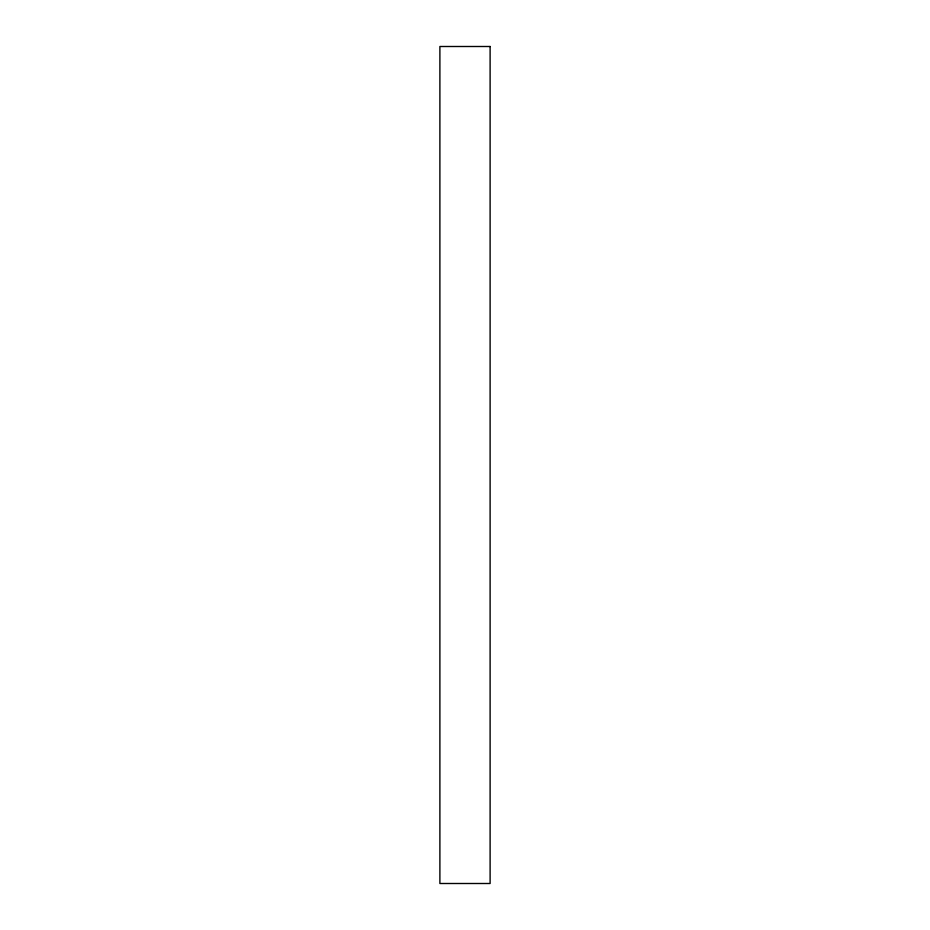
<?xml version="1.0" encoding="UTF-8"?>
<svg xmlns="http://www.w3.org/2000/svg" width="930" height="930" viewBox="0 0 930 930"><rect width="100%" height="100%" fill="white"/><g stroke="black" fill="none" stroke-linecap="round" stroke-linejoin="round"><path stroke-width="1.4" d="M490.11 46.5L439.89 46.5L439.89 883.5L490.11 883.5L490.11 46.5"/></g></svg>
